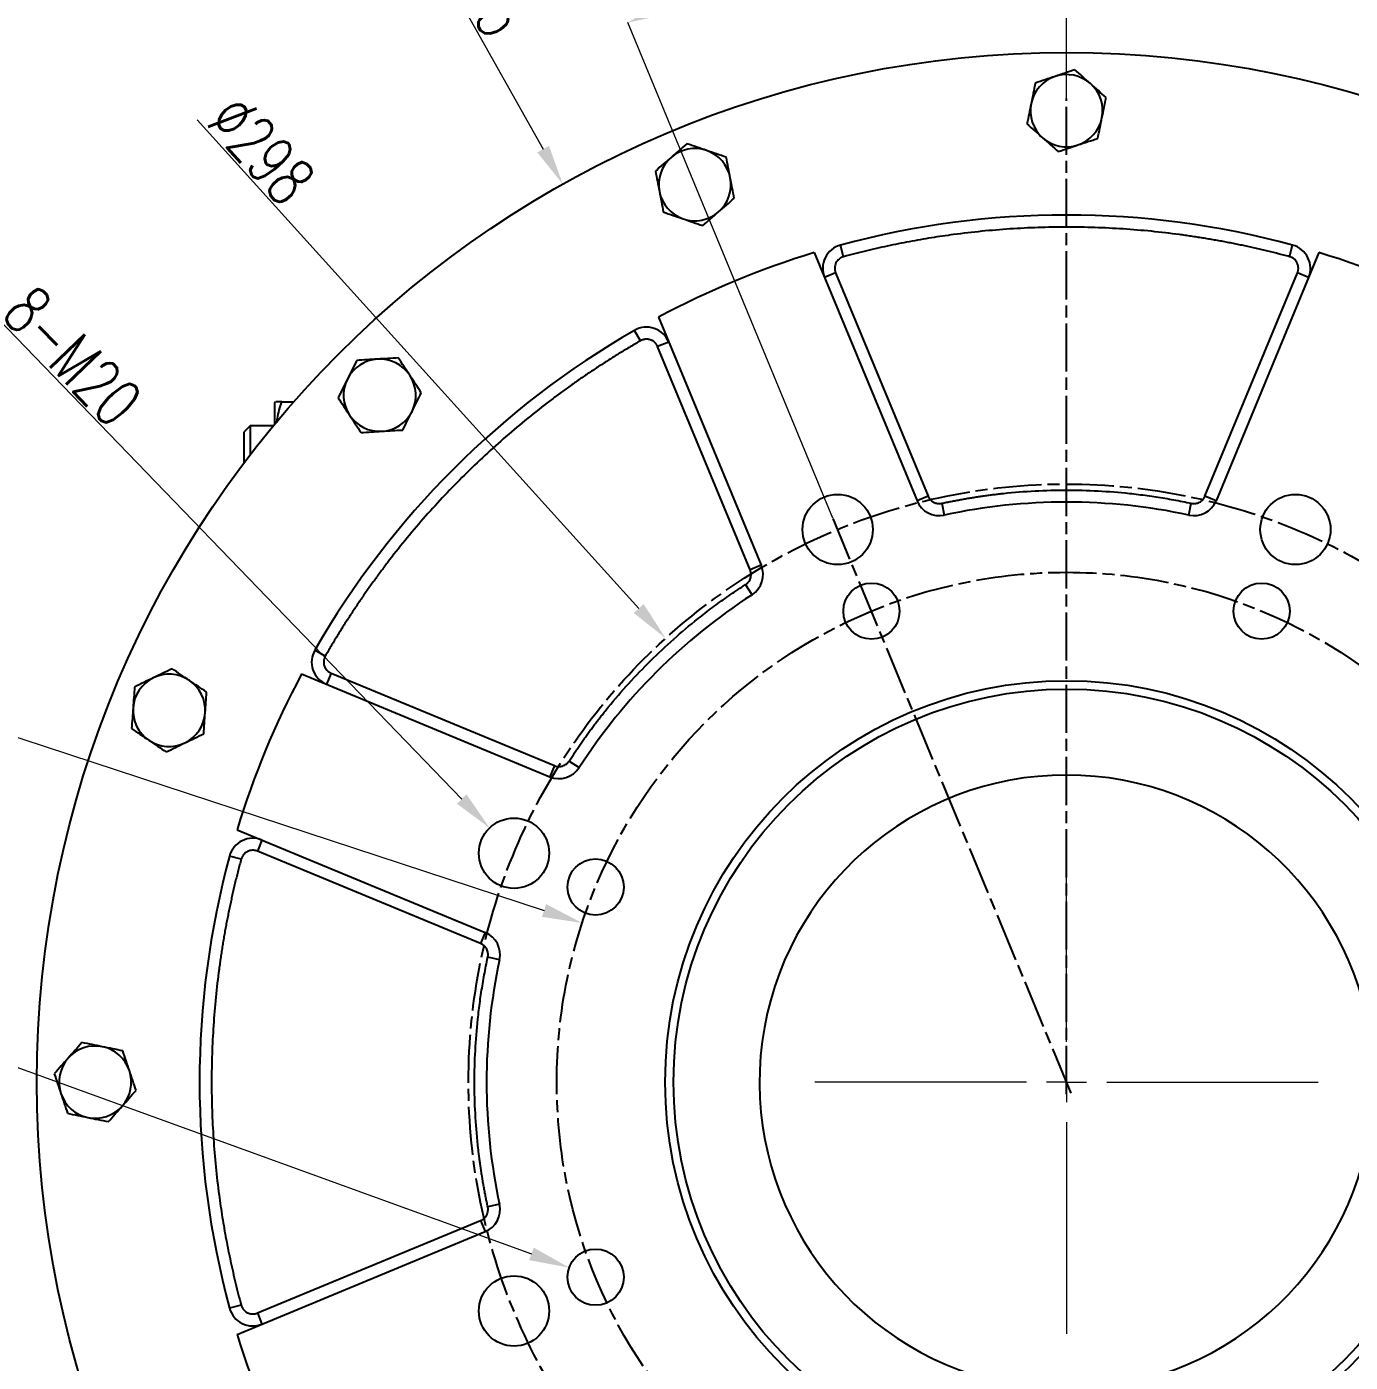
# Model space of a CAD drawing. Header units: millimetres. Extents: x 2003 to 4439, y 563 to 2285.
# Drawn here: x 3164.6 to 3494.3, y 1296.6 to 1629.3 of the extents above; entities that cross this region are included whole.
import ezdxf

# ---------------------------------------------------------------- set-up
doc = ezdxf.new("R2010")
doc.units = ezdxf.units.MM
doc.linetypes.add('AM_ISO08W050', pattern=[18, 12, -1.5, 3, -1.5])
for name, color, linetype, lineweight in [('10', 7, 'Continuous', 0), ('AM_5', 3, 'Continuous', 25), ('AM_7', 4, 'AM_ISO08W050', 25)]:
    doc.layers.add(name, color=color, linetype=linetype, lineweight=lineweight)
doc.styles.add('SLDTEXTSTYLE1', font='txt.shx', dxfattribs={"width": 0.7, "bigfont": 'gbcbig.shx'})
doc.dimstyles.new('SLDDIMSTYLE12$2', dxfattribs={"dimtxt": 12, "dimasz": 10, "dimexe": 0, "dimexo": 0.0625, "dimgap": 0.875, "dimtad": 1, "dimdec": 1, "dimlfac": 1.8, "dimrnd": 1e-09, "dimzin": 12, "dimdsep": 46, "dimtxsty": 'SLDTEXTSTYLE1', "dimcen": 0.09, "dimdle": 8.16, "dimclrd": 3, "dimclre": 3, "dimadec": 0, "dimazin": 3, "dimtfac": 1, "dimtdec": 1, "dimtofl": 0, "dimtmove": 0, "dimatfit": 3, "dimfxl": 0, "dimfrac": 2, "dimtolj": 1, "dimlwd": 5, "dimlwe": 5, "dimarcsym": 0})
doc.dimstyles.new('SLDDIMSTYLE12$3', dxfattribs={"dimtxt": 12, "dimasz": 10, "dimexe": 0, "dimexo": 0.0625, "dimgap": 0.875, "dimtad": 1, "dimdec": 1, "dimlfac": 1.8, "dimrnd": 1e-09, "dimzin": 12, "dimdsep": 46, "dimtxsty": 'SLDTEXTSTYLE1', "dimcen": 0.09, "dimdle": 8.16, "dimclrd": 3, "dimclre": 3, "dimadec": 0, "dimazin": 3, "dimtfac": 1, "dimtdec": 1, "dimtofl": 0, "dimtmove": 0, "dimatfit": 3, "dimfxl": 0, "dimfrac": 2, "dimtolj": 1, "dimlwd": 5, "dimlwe": 5, "dimarcsym": 0})

# ---------------------------------------------------------------- blocks, each defined once
blk = doc.blocks.new('SW_CENTERMARKSYMBOL_0')
at = {"layer": '10', "color": 0}
for p, q in [((0, 1), (0, 6.269)), ((0, 0), (0, 0.5)), ((-1, 0), (-6.269, 0)), ((0, 0), (-0.5, 0)), ((0, 0), (0, -0.5)), ((0, 0), (0.5, 0)), ((1, 0), (6.269, 0)), ((0, -1), (0, -6.269))]:
    blk.add_line(p, q, dxfattribs=at)
blk = doc.blocks.new('*D64')
at = {"layer": 'AM_5', "color": 3, "linetype": 'Continuous', "lineweight": 5, "transparency": 16777216}
blk.add_line((3264.2, 1650.61), (3293.27, 1598.8), dxfattribs=at)
at = {"layer": 'AM_5', "color": 3, "lineweight": 5, "transparency": 16777216}
for p, q in [((3423.57, 1366.38), (3423.75, 1366.38)), ((3423.66, 1366.29), (3423.66, 1366.47))]:
    blk.add_line(p, q, dxfattribs=at)
at = {"layer": 'AM_5', "color": 3, "transparency": 16777216}
blk.add_solid([(3294.72, 1599.62), (3291.81, 1597.99), (3298.16, 1590.08)], dxfattribs=at)
at = {"layer": 'Defpoints', "color": 0, "transparency": 16777216}
for p in [(3298.16, 1590.08), (3549.17, 1142.68)]:
    blk.add_point(p, dxfattribs=at)
at = {"layer": 'AM_5', "color": 0, "transparency": 16777216, "insert": (3277.47, 1641), "char_height": 12, "attachment_point": 5, "rotation": 299.2944, "style": 'SLDTEXTSTYLE1'}
blk.add_mtext('\\A1;∅513', dxfattribs=at)
blk = doc.blocks.new('*D65')
at = {"layer": 'AM_5', "color": 3, "linetype": 'Continuous', "lineweight": 5, "transparency": 16777216}
blk.add_line((3207.09, 1606.11), (3317.07, 1484.37), dxfattribs=at)
at = {"layer": 'AM_5', "color": 3, "lineweight": 5, "transparency": 16777216}
for p, q in [((3423.57, 1366.38), (3423.75, 1366.38)), ((3423.66, 1366.29), (3423.66, 1366.47))]:
    blk.add_line(p, q, dxfattribs=at)
at = {"layer": 'AM_5', "color": 3, "transparency": 16777216}
blk.add_solid([(3318.31, 1485.48), (3315.84, 1483.25), (3323.78, 1476.95)], dxfattribs=at)
at = {"layer": 'Defpoints', "color": 0, "transparency": 16777216}
for p in [(3323.78, 1476.95), (3523.55, 1255.82)]:
    blk.add_point(p, dxfattribs=at)
at = {"layer": 'AM_5', "color": 0, "transparency": 16777216, "insert": (3223.1, 1598.64), "char_height": 12, "attachment_point": 5, "rotation": 312.0952, "style": 'SLDTEXTSTYLE1'}
blk.add_mtext('\\A1;∅298', dxfattribs=at)
blk = doc.blocks.new('*D66')
at = {"layer": 'AM_5', "color": 3, "linetype": 'Continuous', "lineweight": 5, "transparency": 16777216}
blk.add_line((3157.34, 1556.62), (3272.98, 1436.89), dxfattribs=at)
at = {"layer": 'AM_5', "color": 3, "lineweight": 5, "transparency": 16777216}
for p, q in [((3285.91, 1423.4), (3286.09, 1423.4)), ((3286, 1423.31), (3286, 1423.49))]:
    blk.add_line(p, q, dxfattribs=at)
at = {"layer": 'AM_5', "color": 3, "transparency": 16777216}
blk.add_solid([(3274.18, 1438.05), (3271.78, 1435.73), (3279.93, 1429.7)], dxfattribs=at)
at = {"layer": 'Defpoints', "color": 0, "transparency": 16777216}
for p in [(3279.93, 1429.7), (3292.08, 1417.11)]:
    blk.add_point(p, dxfattribs=at)
at = {"layer": 'AM_5', "color": 0, "transparency": 16777216, "insert": (3176.02, 1547.17), "char_height": 12, "attachment_point": 5, "rotation": 314.0046, "style": 'SLDTEXTSTYLE1'}
blk.add_mtext('\\A1;8-M20', dxfattribs=at)
blk = doc.blocks.new('*D67')
at = {"layer": 'AM_5', "color": 3, "linetype": 'Continuous', "lineweight": 5, "transparency": 16777216}
blk.add_line((3110.86, 1469.12), (3293.5, 1409.13), dxfattribs=at)
at = {"layer": 'AM_5', "color": 3, "lineweight": 5, "transparency": 16777216}
for p, q in [((3423.57, 1366.38), (3423.75, 1366.38)), ((3423.66, 1366.29), (3423.66, 1366.47))]:
    blk.add_line(p, q, dxfattribs=at)
at = {"layer": 'AM_5', "color": 3, "transparency": 16777216}
blk.add_solid([(3294.02, 1410.72), (3292.98, 1407.55), (3303, 1406.01)], dxfattribs=at)
at = {"layer": 'Defpoints', "color": 0, "transparency": 16777216}
for p in [(3303, 1406.01), (3544.32, 1326.75)]:
    blk.add_point(p, dxfattribs=at)
at = {"layer": 'AM_5', "color": 0, "transparency": 16777216, "insert": (3128.47, 1470.58), "char_height": 12, "attachment_point": 5, "rotation": 341.8171, "style": 'SLDTEXTSTYLE1'}
blk.add_mtext('\\A1;∅254', dxfattribs=at)
blk = doc.blocks.new('*D68')
at = {"layer": 'AM_5', "color": 3, "linetype": 'Continuous', "lineweight": 5, "transparency": 16777216}
blk.add_line((3096.13, 1393.98), (3290.35, 1323.58), dxfattribs=at)
at = {"layer": 'AM_5', "color": 3, "lineweight": 5, "transparency": 16777216}
for p, q in [((3306.24, 1317.78), (3306.42, 1317.78)), ((3306.33, 1317.69), (3306.33, 1317.87))]:
    blk.add_line(p, q, dxfattribs=at)
at = {"layer": 'AM_5', "color": 3, "transparency": 16777216}
blk.add_solid([(3290.92, 1325.14), (3289.78, 1322.01), (3299.75, 1320.17)], dxfattribs=at)
at = {"layer": 'Defpoints', "color": 0, "transparency": 16777216}
for p in [(3299.75, 1320.17), (3312.91, 1315.4)]:
    blk.add_point(p, dxfattribs=at)
at = {"layer": 'AM_5', "color": 0, "transparency": 16777216, "insert": (3116.4, 1393.94), "char_height": 12, "attachment_point": 5, "rotation": 340.0749, "style": 'SLDTEXTSTYLE1'}
blk.add_mtext('\\A1;8-M16', dxfattribs=at)
blk = doc.blocks.new('*D57')
at = {"layer": 'AM_5', "color": 3, "lineweight": 5, "transparency": 16777216}
blk.add_line((3423.66, 1611.45), (3423.66, 1652.07), dxfattribs=at)
at = {"layer": 'AM_5', "color": 3, "linetype": 'Continuous', "lineweight": 5, "transparency": 16777216}
blk.add_line((3365.47, 1506.87), (3314.34, 1630.32), dxfattribs=at)
blk.add_arc((3423.66, 1366.38), 285.68, 92.0057, 110.4943, dxfattribs=at)
at = {"layer": 'AM_5', "color": 3, "transparency": 16777216}
for points in [[(3413.64, 1653.56), (3413.69, 1650.22), (3423.66, 1652.07)], [(3324.25, 1632.43), (3323.03, 1635.53), (3314.34, 1630.32)]]:
    blk.add_solid(points, dxfattribs=at)
at = {"layer": 'Defpoints', "color": 0, "transparency": 16777216}
for p in [(3386.37, 1649.62), (3423.66, 1611.38), (3365.49, 1506.81), (3423.66, 1363.38), (3424.81, 1363.61)]:
    blk.add_point(p, dxfattribs=at)
at = {"layer": 'AM_5', "color": 0, "transparency": 16777216, "insert": (3366.59, 1653.32), "char_height": 12, "attachment_point": 5, "rotation": 11.25, "style": 'SLDTEXTSTYLE1'}
blk.add_mtext('\\A1;22.5%%D', dxfattribs=at)

msp = doc.modelspace()

# ---------------------------------------------------------------- linework, layer by layer
at = {"color": 7, "linetype": 'Continuous', "lineweight": 25}
for p, q in [((3368.129, 1572.016), (3367.347, 1574.912)), ((3479.197, 1572.016), (3479.979, 1574.912)), ((3360.796, 1573.032), (3386.405, 1511.207)), ((3486.529, 1573.032), (3460.921, 1511.207)), ((3366.139, 1567.971), (3363.368, 1566.823)), ((3366.139, 1567.971), (3389.176, 1512.355)), ((3458.149, 1512.355), (3481.186, 1567.971)), ((3483.958, 1566.823), (3481.186, 1567.971)), ((3321.993, 1556.959), (3347.602, 1495.134)), ((3317.527, 1551.056), (3316.032, 1553.657)), ((3324.565, 1550.751), (3321.793, 1549.603)), ((3344.83, 1493.986), (3321.793, 1549.603)), ((3226.579, 1535.883), (3226.363, 1535.508)), ((3226.363, 1535.508), (3226.363, 1530.288)), ((3228.187, 1535.883), (3231.148, 1535.883)), ((3220.287, 1529.883), (3218.663, 1528.259)), ((3218.663, 1528.259), (3218.663, 1520.549)), ((3226.027, 1529.883), (3220.287, 1529.883)), ((3220.287, 1529.883), (3220.287, 1522.685)), ((3389.176, 1512.355), (3386.405, 1511.207)), ((3460.921, 1511.207), (3458.149, 1512.355)), ((3392.58, 1510.57), (3393.212, 1507.638)), ((3454.113, 1507.638), (3454.745, 1510.57)), ((3347.602, 1495.134), (3344.83, 1493.986)), ((3345.312, 1487.797), (3343.685, 1490.317)), ((3238.99, 1472.519), (3236.389, 1474.014)), ((3233.087, 1468.052), (3294.911, 1442.444)), ((3240.443, 1468.252), (3239.295, 1465.481)), ((3240.443, 1468.252), (3296.059, 1445.215)), ((3296.059, 1445.215), (3294.911, 1442.444)), ((3299.728, 1446.36), (3302.249, 1444.733)), ((3217.014, 1429.249), (3278.838, 1403.641)), ((3223.222, 1426.678), (3222.074, 1423.906)), ((3218.03, 1421.917), (3215.133, 1422.699)), ((3277.69, 1400.869), (3222.074, 1423.906)), ((3278.838, 1403.641), (3277.69, 1400.869)), ((3282.408, 1396.833), (3279.475, 1397.465)), ((3282.408, 1335.932), (3279.475, 1335.3)), ((3222.074, 1308.859), (3277.69, 1331.896)), ((3277.69, 1331.896), (3278.838, 1329.125)), ((3217.014, 1303.516), (3278.838, 1329.125)), ((3218.03, 1310.849), (3215.133, 1310.066)), ((3222.074, 1308.859), (3223.222, 1306.088))]:
    msp.add_line(p, q, dxfattribs=at)
for centre, radius in [((3423.663, 1366.383), 256.5), ((3366.643, 1504.041), 8.75), ((3480.683, 1504.041), 8.75), ((3375.062, 1483.715), 7), ((3472.264, 1483.715), 7), ((3423.663, 1366.383), 100), ((3423.663, 1366.383), 97.899), ((3286.005, 1423.402), 8.75), ((3306.33, 1414.983), 7), ((3306.33, 1317.782), 7), ((3286.005, 1309.363), 8.75)]:
    msp.add_circle(centre, radius, dxfattribs=at)
for centre, radius, start, end in [((3423.663, 1608.383), 9, 48.4664, 108.4664), ((3423.663, 1608.383), 9, 108.4664, 168.4664), ((3423.663, 1608.383), 9, 348.4664, 48.4664), ((3423.663, 1608.383), 9, 168.4664, 228.4664), ((3423.663, 1608.383), 9, 288.4664, 348.4664), ((3423.663, 1608.383), 9, 228.4664, 288.4664), ((3331.053, 1589.961), 9, 70.9664, 130.9664), ((3331.053, 1589.961), 9, 10.9664, 70.9664), ((3331.053, 1589.961), 9, 130.9664, 190.9664), ((3331.053, 1589.961), 9, 310.9664, 10.9664), ((3331.053, 1589.961), 9, 190.9664, 250.9664), ((3331.053, 1589.961), 9, 250.9664, 310.9664), ((3423.663, 1366.383), 216, 74.88705, 105.11295), ((3368.911, 1569.119), 6, 105.11295, 202.5), ((3478.415, 1569.119), 6, 337.5, 74.88705), ((3423.663, 1366.383), 216, 106.92076, 118.07924), ((3423.663, 1366.383), 216, 61.92076, 73.07924), ((3319.022, 1548.455), 6, 22.5, 119.88705), ((3423.663, 1366.383), 216, 119.88705, 150.11295), ((3252.543, 1537.502), 9, 93.4664, 153.4664), ((3252.543, 1537.502), 9, 33.4664, 93.4664), ((3252.543, 1537.502), 9, 153.4664, 213.4664), ((3252.543, 1537.502), 9, 333.4664, 33.4664), ((3252.543, 1537.502), 9, 213.4664, 273.4664), ((3252.543, 1537.502), 9, 273.4664, 333.4664), ((3391.948, 1513.503), 6, 202.5, 282.16507), ((3423.663, 1366.383), 144.5, 77.83493, 102.16507), ((3455.378, 1513.503), 6, 257.83493, 337.5), ((3342.059, 1492.838), 6, 302.83493, 22.5), ((3423.663, 1366.383), 144.5, 122.83493, 147.16507), ((3241.591, 1471.024), 6, 150.11295, 247.5), ((3200.084, 1458.992), 9, 55.9664, 115.9664), ((3423.663, 1366.383), 216, 151.92076, 163.07924), ((3200.084, 1458.992), 9, 115.9664, 175.9664), ((3200.084, 1458.992), 9, 355.9664, 55.9664), ((3200.084, 1458.992), 9, 175.9664, 235.9664), ((3200.084, 1458.992), 9, 295.9664, 355.9664), ((3200.084, 1458.992), 9, 235.9664, 295.9664), ((3297.207, 1447.987), 6, 247.5, 327.16507), ((3423.663, 1366.383), 76.5, 285.1554, 254.8446), ((3220.926, 1421.134), 6, 67.5, 164.88705), ((3423.663, 1366.383), 216, 164.88705, 195.11295), ((3276.542, 1398.097), 6, 347.83493, 67.5), ((3423.663, 1366.383), 144.5, 167.83493, 192.16507), ((3181.663, 1366.383), 9, 78.4664, 138.4664), ((3181.663, 1366.383), 9, 18.4664, 78.4664), ((3181.663, 1366.383), 9, 138.4664, 198.4664), ((3181.663, 1366.383), 9, 318.4664, 18.4664), ((3181.663, 1366.383), 9, 198.4664, 258.4664), ((3181.663, 1366.383), 9, 258.4664, 318.4664), ((3276.542, 1334.668), 6, 292.5, 12.16507), ((3220.926, 1311.631), 6, 195.11295, 292.5), ((3423.663, 1366.383), 216, 196.92076, 208.07924)]:
    msp.add_arc(centre, radius, start, end, dxfattribs=at)
for points, knots in [([(3425.741, 1618.565), (3424.926, 1618.293), (3424.108, 1618.02), (3422.466, 1617.472), (3421.641, 1617.196), (3420.812, 1616.919)], [0, 0, 0, 0, 0.5, 0.5, 1, 1, 1, 1]), ([(3429.63, 1615.12), (3428.976, 1615.699), (3428.325, 1616.276), (3427.029, 1617.424), (3426.384, 1617.995), (3425.741, 1618.565)], [0, 0, 0, 0, 0.5, 0.5, 1, 1, 1, 1]), ([(3415.883, 1615.273), (3415.712, 1614.432), (3415.539, 1613.587), (3415.193, 1611.891), (3415.019, 1611.039), (3414.845, 1610.182)], [0, 0, 0, 0, 0.5, 0.5, 1, 1, 1, 1]), ([(3420.812, 1616.919), (3419.983, 1616.642), (3419.158, 1616.367), (3417.516, 1615.818), (3416.698, 1615.545), (3415.883, 1615.273)], [0, 0, 0, 0, 0.5, 0.5, 1, 1, 1, 1]), ([(3433.52, 1611.674), (3432.877, 1612.244), (3432.232, 1612.815), (3430.936, 1613.963), (3430.285, 1614.54), (3429.63, 1615.12)], [0, 0, 0, 0, 0.5, 0.5, 1, 1, 1, 1]), ([(3432.481, 1606.583), (3432.656, 1607.44), (3432.83, 1608.292), (3433.176, 1609.988), (3433.348, 1610.833), (3433.52, 1611.674)], [0, 0, 0, 0, 0.5, 0.5, 1, 1, 1, 1]), ([(3414.845, 1610.182), (3414.67, 1609.325), (3414.496, 1608.473), (3414.15, 1606.777), (3413.977, 1605.933), (3413.806, 1605.091)], [0, 0, 0, 0, 0.5, 0.5, 1, 1, 1, 1]), ([(3413.806, 1605.091), (3414.449, 1604.521), (3415.094, 1603.95), (3416.39, 1602.802), (3417.041, 1602.225), (3417.695, 1601.646)], [0, 0, 0, 0, 0.5, 0.5, 1, 1, 1, 1]), ([(3431.442, 1601.492), (3431.614, 1602.334), (3431.786, 1603.178), (3432.132, 1604.874), (3432.306, 1605.727), (3432.481, 1606.583)], [0, 0, 0, 0, 0.5, 0.5, 1, 1, 1, 1]), ([(3417.695, 1601.646), (3418.35, 1601.066), (3419.001, 1600.489), (3420.297, 1599.341), (3420.942, 1598.77), (3421.585, 1598.2)], [0, 0, 0, 0, 0.5, 0.5, 1, 1, 1, 1]), ([(3426.514, 1599.846), (3427.343, 1600.123), (3428.168, 1600.398), (3429.81, 1600.947), (3430.627, 1601.22), (3431.442, 1601.492)], [0, 0, 0, 0, 0.5, 0.5, 1, 1, 1, 1]), ([(3329.076, 1600.164), (3328.428, 1599.601), (3327.777, 1599.036), (3326.47, 1597.901), (3325.813, 1597.33), (3325.153, 1596.757)], [0, 0, 0, 0, 0.5, 0.5, 1, 1, 1, 1]), ([(3333.989, 1598.469), (3333.162, 1598.755), (3332.34, 1599.038), (3330.703, 1599.603), (3329.889, 1599.884), (3329.076, 1600.164)], [0, 0, 0, 0, 0.5, 0.5, 1, 1, 1, 1]), ([(3338.901, 1596.775), (3338.089, 1597.055), (3337.274, 1597.336), (3335.637, 1597.901), (3334.815, 1598.184), (3333.989, 1598.469)], [0, 0, 0, 0, 0.5, 0.5, 1, 1, 1, 1]), ([(3421.585, 1598.2), (3422.4, 1598.472), (3423.217, 1598.745), (3424.859, 1599.294), (3425.684, 1599.569), (3426.514, 1599.846)], [0, 0, 0, 0, 0.5, 0.5, 1, 1, 1, 1]), ([(3325.153, 1596.757), (3324.493, 1596.184), (3323.836, 1595.614), (3322.529, 1594.479), (3321.878, 1593.914), (3321.229, 1593.351)], [0, 0, 0, 0, 0.5, 0.5, 1, 1, 1, 1]), ([(3339.889, 1591.674), (3339.723, 1592.532), (3339.557, 1593.386), (3339.228, 1595.085), (3339.064, 1595.931), (3338.901, 1596.775)], [0, 0, 0, 0, 0.5, 0.5, 1, 1, 1, 1]), ([(3321.229, 1593.351), (3321.393, 1592.507), (3321.557, 1591.661), (3321.886, 1589.961), (3322.051, 1589.108), (3322.218, 1588.249)], [0, 0, 0, 0, 0.5, 0.5, 1, 1, 1, 1]), ([(3340.878, 1586.572), (3340.714, 1587.416), (3340.55, 1588.262), (3340.221, 1589.961), (3340.055, 1590.815), (3339.889, 1591.674)], [0, 0, 0, 0, 0.5, 0.5, 1, 1, 1, 1]), ([(3322.218, 1588.249), (3322.384, 1587.391), (3322.55, 1586.537), (3322.879, 1584.837), (3323.043, 1583.991), (3323.206, 1583.148)], [0, 0, 0, 0, 0.5, 0.5, 1, 1, 1, 1]), ([(3336.954, 1583.166), (3337.614, 1583.739), (3338.271, 1584.309), (3339.578, 1585.444), (3340.229, 1586.009), (3340.878, 1586.572)], [0, 0, 0, 0, 0.5, 0.5, 1, 1, 1, 1]), ([(3323.206, 1583.148), (3324.018, 1582.868), (3324.833, 1582.587), (3326.47, 1582.022), (3327.292, 1581.739), (3328.118, 1581.454)], [0, 0, 0, 0, 0.5, 0.5, 1, 1, 1, 1]), ([(3328.118, 1581.454), (3328.945, 1581.168), (3329.767, 1580.885), (3331.404, 1580.32), (3332.218, 1580.039), (3333.03, 1579.759)], [0, 0, 0, 0, 0.5, 0.5, 1, 1, 1, 1]), ([(3333.03, 1579.759), (3333.679, 1580.322), (3334.33, 1580.887), (3335.637, 1582.022), (3336.294, 1582.592), (3336.954, 1583.166)], [0, 0, 0, 0, 0.5, 0.5, 1, 1, 1, 1]), ([(3479.197, 1572.016), (3478.722, 1572.143), (3477.773, 1572.397), (3476.347, 1572.766), (3474.919, 1573.125), (3473.489, 1573.475), (3472.056, 1573.814), (3470.622, 1574.144), (3469.186, 1574.463), (3467.748, 1574.773), (3466.307, 1575.072), (3464.865, 1575.362), (3463.421, 1575.641), (3461.975, 1575.911), (3460.526, 1576.17), (3459.076, 1576.42), (3457.624, 1576.66), (3456.17, 1576.889), (3454.713, 1577.109), (3453.255, 1577.319), (3449.951, 1577.771), (3444.791, 1578.372), (3437.762, 1578.955), (3430.718, 1579.305), (3423.663, 1579.421), (3416.608, 1579.305), (3409.564, 1578.955), (3402.534, 1578.372), (3396.936, 1577.719), (3392.758, 1577.135), (3389.992, 1576.711), (3387.234, 1576.251), (3384.482, 1575.755), (3381.738, 1575.223), (3379.002, 1574.654), (3376.272, 1574.05), (3373.55, 1573.41), (3370.834, 1572.735), (3369.031, 1572.256), (3368.129, 1572.016)], [0, 0, 0, 0, 0.01311647, 0.02622764, 0.03933414, 0.05243659, 0.06553563, 0.07863187, 0.09172595, 0.10481848, 0.1179101, 0.13100143, 0.14409311, 0.15718575, 0.17027998, 0.18337643, 0.19647574, 0.20957851, 0.22268538, 0.23579698, 0.24891392, 0.31171827, 0.37445488, 0.43719269, 0.50000064, 0.56280499, 0.6255416, 0.68827941, 0.75108736, 0.77600397, 0.8009035, 0.82579023, 0.85066846, 0.87554248, 0.9004166, 0.92529511, 0.95018232, 0.97508252, 1, 1, 1, 1]), ([(3368.129, 1572.016), (3368.07, 1571.999), (3367.953, 1571.965), (3367.782, 1571.901), (3367.616, 1571.828), (3367.455, 1571.745), (3367.299, 1571.652), (3367.148, 1571.549), (3366.884, 1571.345), (3366.54, 1570.997), (3366.2, 1570.454), (3365.977, 1569.852), (3365.905, 1569.321), (3365.914, 1568.894), (3365.955, 1568.576), (3366.028, 1568.266), (3366.102, 1568.07), (3366.139, 1567.971)], [0, 0, 0, 0, 0.0360698, 0.0718111, 0.1073556, 0.1428371, 0.1783902, 0.2141486, 0.2502438, 0.3750982, 0.500055, 0.6249094, 0.7498662, 0.8130613, 0.8763592, 0.9381541, 1, 1, 1, 1]), ([(3481.186, 1567.971), (3481.206, 1568.022), (3481.246, 1568.122), (3481.295, 1568.276), (3481.337, 1568.432), (3481.369, 1568.59), (3481.393, 1568.749), (3481.409, 1568.91), (3481.422, 1569.222), (3481.383, 1569.686), (3481.205, 1570.275), (3480.914, 1570.818), (3480.587, 1571.205), (3480.293, 1571.465), (3480.064, 1571.631), (3479.821, 1571.776), (3479.649, 1571.853), (3479.563, 1571.891)], [0, 0, 0, 0, 0.0345506, 0.0688551, 0.1030127, 0.1371244, 0.1712912, 0.2056137, 0.2401913, 0.3700531, 0.5000286, 0.6298904, 0.759866, 0.820149, 0.8799053, 0.9396756, 1, 1, 1, 1]), ([(3317.527, 1551.056), (3317.101, 1550.81), (3316.25, 1550.319), (3314.981, 1549.571), (3313.717, 1548.815), (3312.459, 1548.051), (3311.206, 1547.278), (3309.959, 1546.497), (3308.717, 1545.708), (3307.481, 1544.909), (3306.251, 1544.103), (3305.027, 1543.288), (3303.808, 1542.464), (3302.595, 1541.632), (3301.387, 1540.792), (3300.185, 1539.943), (3298.989, 1539.085), (3297.798, 1538.219), (3296.613, 1537.345), (3295.433, 1536.462), (3292.778, 1534.445), (3288.704, 1531.222), (3283.321, 1526.664), (3278.093, 1521.93), (3273.022, 1517.024), (3268.115, 1511.953), (3263.382, 1506.724), (3258.824, 1501.341), (3255.326, 1496.921), (3252.785, 1493.554), (3251.13, 1491.299), (3249.504, 1489.023), (3247.91, 1486.726), (3246.346, 1484.41), (3244.812, 1482.073), (3243.309, 1479.716), (3241.837, 1477.337), (3240.394, 1474.94), (3239.458, 1473.326), (3238.99, 1472.519)], [0, 0, 0, 0, 0.01311647, 0.02622764, 0.03933414, 0.05243659, 0.06553563, 0.07863187, 0.09172595, 0.10481848, 0.1179101, 0.13100143, 0.14409311, 0.15718575, 0.17027998, 0.18337643, 0.19647574, 0.20957851, 0.22268538, 0.23579698, 0.24891392, 0.31171827, 0.37445488, 0.43719269, 0.50000064, 0.56280499, 0.6255416, 0.68827941, 0.75108736, 0.77600397, 0.8009035, 0.82579023, 0.85066846, 0.87554248, 0.9004166, 0.92529511, 0.95018232, 0.97508252, 1, 1, 1, 1]), ([(3320.17, 1551.226), (3320.117, 1551.247), (3320.012, 1551.288), (3319.851, 1551.339), (3319.687, 1551.382), (3319.463, 1551.426), (3319.176, 1551.457), (3318.828, 1551.455), (3318.482, 1551.413), (3318.148, 1551.331), (3317.825, 1551.215), (3317.626, 1551.109), (3317.527, 1551.056)], [0, 0, 0, 0, 0.0617552, 0.123337, 0.1849425, 0.2467681, 0.3733135, 0.5000484, 0.6265939, 0.7533288, 0.8766174, 1, 1, 1, 1]), ([(3321.793, 1549.603), (3321.771, 1549.655), (3321.726, 1549.758), (3321.648, 1549.908), (3321.563, 1550.052), (3321.47, 1550.191), (3321.369, 1550.325), (3321.26, 1550.454), (3321.115, 1550.608), (3320.928, 1550.778), (3320.691, 1550.953), (3320.439, 1551.106), (3320.26, 1551.186), (3320.17, 1551.226)], [0, 0, 0, 0, 0.071978, 0.1433984, 0.2144858, 0.2854681, 0.3565741, 0.4280316, 0.5000648, 0.6256174, 0.7499758, 0.8743627, 1, 1, 1, 1]), ([(3246.812, 1546.172), (3246.428, 1545.403), (3246.043, 1544.632), (3245.27, 1543.083), (3244.881, 1542.305), (3244.491, 1541.523)], [0, 0, 0, 0, 0.5, 0.5, 1, 1, 1, 1]), ([(3251.999, 1546.486), (3251.126, 1546.433), (3250.258, 1546.381), (3248.53, 1546.276), (3247.67, 1546.224), (3246.812, 1546.172)], [0, 0, 0, 0, 0.5, 0.5, 1, 1, 1, 1]), ([(3257.185, 1546.8), (3256.328, 1546.748), (3255.468, 1546.696), (3253.74, 1546.591), (3252.871, 1546.539), (3251.999, 1546.486)], [0, 0, 0, 0, 0.5, 0.5, 1, 1, 1, 1]), ([(3260.051, 1542.465), (3259.569, 1543.195), (3259.089, 1543.92), (3258.134, 1545.365), (3257.659, 1546.084), (3257.185, 1546.8)], [0, 0, 0, 0, 0.5, 0.5, 1, 1, 1, 1]), ([(3244.491, 1541.523), (3244.1, 1540.741), (3243.712, 1539.963), (3242.938, 1538.414), (3242.553, 1537.643), (3242.17, 1536.874)], [0, 0, 0, 0, 0.5, 0.5, 1, 1, 1, 1]), ([(3262.916, 1538.131), (3262.443, 1538.847), (3261.967, 1539.566), (3261.013, 1541.011), (3260.533, 1541.736), (3260.051, 1542.465)], [0, 0, 0, 0, 0.5, 0.5, 1, 1, 1, 1]), ([(3260.595, 1533.482), (3260.986, 1534.264), (3261.374, 1535.042), (3262.148, 1536.591), (3262.533, 1537.362), (3262.916, 1538.131)], [0, 0, 0, 0, 0.5, 0.5, 1, 1, 1, 1]), ([(3228.187, 1535.883), (3227.704, 1535.883), (3226.792, 1535.883), (3226.686, 1535.883), (3226.637, 1535.883)], [0, 0, 0, 0, 0.5291087, 1, 1, 1, 1]), ([(3226.954, 1530.732), (3226.987, 1531.058), (3227.162, 1532.809), (3227.727, 1534.504), (3228.187, 1535.883)], [0, 0, 0, 0, 0.1865354, 1, 1, 1, 1]), ([(3242.17, 1536.874), (3242.643, 1536.157), (3243.119, 1535.439), (3244.073, 1533.994), (3244.553, 1533.269), (3245.035, 1532.539)], [0, 0, 0, 0, 0.5, 0.5, 1, 1, 1, 1]), ([(3245.035, 1532.539), (3245.517, 1531.81), (3245.997, 1531.085), (3246.952, 1529.64), (3247.427, 1528.921), (3247.9, 1528.205)], [0, 0, 0, 0, 0.5, 0.5, 1, 1, 1, 1]), ([(3258.274, 1528.833), (3258.658, 1529.602), (3259.043, 1530.373), (3259.816, 1531.922), (3260.204, 1532.7), (3260.595, 1533.482)], [0, 0, 0, 0, 0.5, 0.5, 1, 1, 1, 1]), ([(3247.9, 1528.205), (3248.758, 1528.257), (3249.618, 1528.309), (3251.346, 1528.413), (3252.214, 1528.466), (3253.087, 1528.519)], [0, 0, 0, 0, 0.5, 0.5, 1, 1, 1, 1]), ([(3253.087, 1528.519), (3253.96, 1528.572), (3254.828, 1528.624), (3256.556, 1528.729), (3257.416, 1528.781), (3258.274, 1528.833)], [0, 0, 0, 0, 0.5, 0.5, 1, 1, 1, 1]), ([(3389.176, 1512.355), (3389.199, 1512.303), (3389.244, 1512.2), (3389.321, 1512.05), (3389.406, 1511.906), (3389.499, 1511.766), (3389.6, 1511.632), (3389.709, 1511.504), (3389.855, 1511.35), (3390.042, 1511.18), (3390.278, 1511.004), (3390.53, 1510.852), (3390.71, 1510.772), (3390.8, 1510.731)], [0, 0, 0, 0, 0.071978, 0.1433984, 0.2144858, 0.2854681, 0.3565741, 0.4280316, 0.5000648, 0.6256174, 0.7499758, 0.8743627, 1, 1, 1, 1]), ([(3390.8, 1510.731), (3390.857, 1510.709), (3390.969, 1510.665), (3391.143, 1510.611), (3391.318, 1510.568), (3391.497, 1510.535), (3391.718, 1510.509), (3391.98, 1510.498), (3392.283, 1510.515), (3392.481, 1510.552), (3392.58, 1510.57)], [0, 0, 0, 0, 0.1003339, 0.2001392, 0.2997835, 0.3996366, 0.5000658, 0.6669297, 0.8330037, 1, 1, 1, 1]), ([(3392.58, 1510.57), (3392.972, 1510.654), (3393.756, 1510.821), (3394.933, 1511.059), (3396.112, 1511.289), (3397.293, 1511.508), (3398.475, 1511.718), (3399.659, 1511.918), (3400.845, 1512.109), (3402.032, 1512.29), (3403.22, 1512.461), (3404.41, 1512.622), (3405.602, 1512.774), (3406.795, 1512.917), (3410.192, 1513.294), (3415.811, 1513.744), (3423.663, 1513.952), (3431.514, 1513.744), (3437.476, 1513.266), (3441.554, 1512.799), (3443.766, 1512.512), (3445.973, 1512.191), (3448.174, 1511.838), (3450.371, 1511.45), (3452.562, 1511.031), (3454.017, 1510.724), (3454.745, 1510.57)], [0, 0, 0, 0, 0.019191, 0.038375, 0.0575535, 0.0767275, 0.0958985, 0.1150677, 0.1342364, 0.1534058, 0.1725772, 0.1917519, 0.2109312, 0.2301163, 0.2493085, 0.3746503, 0.5000008, 0.6253427, 0.7506932, 0.7863278, 0.8219423, 0.857545, 0.893144, 0.9287473, 0.9643633, 1, 1, 1, 1]), ([(3454.745, 1510.57), (3454.801, 1510.559), (3454.911, 1510.537), (3455.078, 1510.516), (3455.246, 1510.504), (3455.413, 1510.501), (3455.582, 1510.508), (3455.872, 1510.537), (3456.28, 1510.624), (3456.778, 1510.832), (3457.232, 1511.124), (3457.577, 1511.447), (3457.829, 1511.763), (3458.01, 1512.048), (3458.103, 1512.252), (3458.149, 1512.355)], [0, 0, 0, 0, 0.0405946, 0.0809396, 0.1211627, 0.1613926, 0.201758, 0.2423864, 0.3711543, 0.5000467, 0.6288146, 0.757707, 0.838616, 0.9190368, 1, 1, 1, 1]), ([(3343.685, 1490.317), (3343.732, 1490.349), (3343.826, 1490.411), (3343.959, 1490.515), (3344.086, 1490.624), (3344.206, 1490.741), (3344.321, 1490.865), (3344.506, 1491.09), (3344.732, 1491.44), (3344.937, 1491.94), (3345.053, 1492.467), (3345.068, 1492.94), (3345.022, 1493.341), (3344.949, 1493.671), (3344.87, 1493.881), (3344.83, 1493.986)], [0, 0, 0, 0, 0.0405946, 0.0809396, 0.1211627, 0.1613926, 0.201758, 0.2423864, 0.3711543, 0.5000467, 0.6288146, 0.757707, 0.838616, 0.9190368, 1, 1, 1, 1]), ([(3299.728, 1446.36), (3299.946, 1446.696), (3300.382, 1447.368), (3301.046, 1448.37), (3301.718, 1449.366), (3302.397, 1450.356), (3303.085, 1451.34), (3303.781, 1452.319), (3304.484, 1453.292), (3305.195, 1454.259), (3305.915, 1455.22), (3306.642, 1456.176), (3307.377, 1457.126), (3308.12, 1458.07), (3310.256, 1460.739), (3313.911, 1465.031), (3319.315, 1470.73), (3325.015, 1476.134), (3329.568, 1480.012), (3332.781, 1482.566), (3334.549, 1483.927), (3336.336, 1485.261), (3338.143, 1486.567), (3339.97, 1487.846), (3341.816, 1489.099), (3343.062, 1489.911), (3343.685, 1490.317)], [0, 0, 0, 0, 0.019191, 0.038375, 0.0575535, 0.0767275, 0.0958985, 0.1150677, 0.1342364, 0.1534058, 0.1725772, 0.1917519, 0.2109312, 0.2301163, 0.2493085, 0.3746503, 0.5000008, 0.6253427, 0.7506932, 0.7863278, 0.8219423, 0.857545, 0.893144, 0.9287473, 0.9643633, 1, 1, 1, 1]), ([(3238.99, 1472.519), (3238.96, 1472.465), (3238.901, 1472.358), (3238.825, 1472.192), (3238.759, 1472.023), (3238.704, 1471.851), (3238.66, 1471.675), (3238.626, 1471.496), (3238.584, 1471.164), (3238.587, 1470.674), (3238.73, 1470.05), (3238.998, 1469.467), (3239.322, 1469.041), (3239.631, 1468.745), (3239.885, 1468.55), (3240.155, 1468.382), (3240.347, 1468.295), (3240.443, 1468.252)], [0, 0, 0, 0, 0.0360698, 0.0718111, 0.1073556, 0.1428371, 0.1783902, 0.2141486, 0.2502438, 0.3750982, 0.500055, 0.6249094, 0.7498662, 0.8130613, 0.8763592, 0.9381541, 1, 1, 1, 1]), ([(3200.815, 1469.359), (3200.043, 1468.982), (3199.268, 1468.605), (3197.711, 1467.847), (3196.929, 1467.466), (3196.143, 1467.083)], [0, 0, 0, 0, 0.5, 0.5, 1, 1, 1, 1]), ([(3205.121, 1466.45), (3204.397, 1466.94), (3203.676, 1467.426), (3202.241, 1468.395), (3201.527, 1468.878), (3200.815, 1469.359)], [0, 0, 0, 0, 0.5, 0.5, 1, 1, 1, 1]), ([(3191.472, 1464.808), (3191.411, 1463.951), (3191.351, 1463.092), (3191.229, 1461.365), (3191.168, 1460.497), (3191.106, 1459.625)], [0, 0, 0, 0, 0.5, 0.5, 1, 1, 1, 1]), ([(3196.143, 1467.083), (3195.357, 1466.701), (3194.575, 1466.32), (3193.019, 1465.562), (3192.244, 1465.184), (3191.472, 1464.808)], [0, 0, 0, 0, 0.5, 0.5, 1, 1, 1, 1]), ([(3209.427, 1463.542), (3208.715, 1464.023), (3208.001, 1464.505), (3206.566, 1465.474), (3205.846, 1465.961), (3205.121, 1466.45)], [0, 0, 0, 0, 0.5, 0.5, 1, 1, 1, 1]), ([(3209.062, 1458.359), (3209.123, 1459.231), (3209.184, 1460.099), (3209.306, 1461.826), (3209.367, 1462.685), (3209.427, 1463.542)], [0, 0, 0, 0, 0.5, 0.5, 1, 1, 1, 1]), ([(3191.106, 1459.625), (3191.045, 1458.753), (3190.984, 1457.885), (3190.862, 1456.158), (3190.801, 1455.299), (3190.741, 1454.442)], [0, 0, 0, 0, 0.5, 0.5, 1, 1, 1, 1]), ([(3208.696, 1453.176), (3208.757, 1454.033), (3208.817, 1454.892), (3208.939, 1456.619), (3209, 1457.487), (3209.062, 1458.359)], [0, 0, 0, 0, 0.5, 0.5, 1, 1, 1, 1]), ([(3190.741, 1454.442), (3191.453, 1453.961), (3192.167, 1453.479), (3193.602, 1452.51), (3194.322, 1452.023), (3195.047, 1451.534)], [0, 0, 0, 0, 0.5, 0.5, 1, 1, 1, 1]), ([(3195.047, 1451.534), (3195.771, 1451.044), (3196.492, 1450.558), (3197.927, 1449.589), (3198.641, 1449.106), (3199.353, 1448.625)], [0, 0, 0, 0, 0.5, 0.5, 1, 1, 1, 1]), ([(3199.353, 1448.625), (3200.125, 1449.002), (3200.9, 1449.379), (3202.457, 1450.137), (3203.239, 1450.518), (3204.025, 1450.901)], [0, 0, 0, 0, 0.5, 0.5, 1, 1, 1, 1]), ([(3204.025, 1450.901), (3204.811, 1451.283), (3205.592, 1451.664), (3207.149, 1452.422), (3207.924, 1452.8), (3208.696, 1453.176)], [0, 0, 0, 0, 0.5, 0.5, 1, 1, 1, 1]), ([(3296.059, 1445.215), (3296.112, 1445.194), (3296.216, 1445.153), (3296.377, 1445.102), (3296.539, 1445.06), (3296.704, 1445.027), (3296.871, 1445.004), (3297.162, 1444.98), (3297.578, 1444.993), (3298.106, 1445.108), (3298.605, 1445.313), (3299.002, 1445.57), (3299.307, 1445.835), (3299.536, 1446.083), (3299.664, 1446.268), (3299.728, 1446.36)], [0, 0, 0, 0, 0.0405946, 0.0809396, 0.1211627, 0.1613926, 0.201758, 0.2423864, 0.3711543, 0.5000467, 0.6288146, 0.757707, 0.838616, 0.9190368, 1, 1, 1, 1]), ([(3222.074, 1423.906), (3222.017, 1423.929), (3221.904, 1423.973), (3221.729, 1424.027), (3221.553, 1424.071), (3221.375, 1424.103), (3221.195, 1424.125), (3221.013, 1424.135), (3220.678, 1424.134), (3220.193, 1424.069), (3219.592, 1423.846), (3219.049, 1423.506), (3218.668, 1423.129), (3218.414, 1422.785), (3218.253, 1422.508), (3218.121, 1422.218), (3218.06, 1422.017), (3218.03, 1421.917)], [0, 0, 0, 0, 0.0360698, 0.0718111, 0.1073556, 0.1428371, 0.1783902, 0.2141486, 0.2502438, 0.3750982, 0.500055, 0.6249094, 0.7498662, 0.8130613, 0.8763592, 0.9381541, 1, 1, 1, 1]), ([(3218.03, 1421.917), (3217.903, 1421.442), (3217.648, 1420.493), (3217.279, 1419.067), (3216.92, 1417.639), (3216.571, 1416.208), (3216.231, 1414.776), (3215.902, 1413.342), (3215.582, 1411.906), (3215.273, 1410.468), (3214.973, 1409.027), (3214.684, 1407.585), (3214.404, 1406.141), (3214.135, 1404.694), (3213.875, 1403.246), (3213.625, 1401.796), (3213.386, 1400.344), (3213.156, 1398.889), (3212.936, 1397.433), (3212.727, 1395.975), (3212.275, 1392.671), (3211.674, 1387.511), (3211.09, 1380.482), (3210.74, 1373.438), (3210.624, 1366.383), (3210.74, 1359.328), (3211.09, 1352.283), (3211.674, 1345.254), (3212.326, 1339.655), (3212.911, 1335.478), (3213.335, 1332.712), (3213.795, 1329.954), (3214.291, 1327.202), (3214.823, 1324.458), (3215.391, 1321.721), (3215.995, 1318.992), (3216.636, 1316.27), (3217.31, 1313.554), (3217.79, 1311.751), (3218.03, 1310.849)], [0, 0, 0, 0, 0.01311647, 0.02622764, 0.03933414, 0.05243659, 0.06553563, 0.07863187, 0.09172595, 0.10481848, 0.1179101, 0.13100143, 0.14409311, 0.15718575, 0.17027998, 0.18337643, 0.19647574, 0.20957851, 0.22268538, 0.23579698, 0.24891392, 0.31171827, 0.37445488, 0.43719269, 0.50000064, 0.56280499, 0.6255416, 0.68827941, 0.75108736, 0.77600397, 0.8009035, 0.82579023, 0.85066846, 0.87554248, 0.9004166, 0.92529511, 0.95018232, 0.97508252, 1, 1, 1, 1]), ([(3279.475, 1397.465), (3279.486, 1397.52), (3279.508, 1397.631), (3279.529, 1397.798), (3279.541, 1397.965), (3279.544, 1398.133), (3279.537, 1398.302), (3279.509, 1398.592), (3279.421, 1398.999), (3279.213, 1399.497), (3278.922, 1399.952), (3278.598, 1400.297), (3278.282, 1400.549), (3277.998, 1400.73), (3277.793, 1400.823), (3277.69, 1400.869)], [0, 0, 0, 0, 0.0405946, 0.0809396, 0.1211627, 0.1613926, 0.201758, 0.2423864, 0.3711543, 0.5000467, 0.6288146, 0.757707, 0.838616, 0.9190368, 1, 1, 1, 1]), ([(3279.475, 1335.3), (3279.391, 1335.692), (3279.224, 1336.476), (3278.986, 1337.653), (3278.757, 1338.832), (3278.537, 1340.013), (3278.327, 1341.195), (3278.127, 1342.379), (3277.937, 1343.564), (3277.756, 1344.751), (3277.585, 1345.94), (3277.423, 1347.13), (3277.271, 1348.321), (3277.129, 1349.515), (3276.752, 1352.912), (3276.302, 1358.531), (3276.093, 1366.382), (3276.302, 1374.234), (3276.779, 1380.196), (3277.246, 1384.273), (3277.533, 1386.486), (3277.854, 1388.693), (3278.208, 1390.894), (3278.596, 1393.09), (3279.014, 1395.282), (3279.321, 1396.737), (3279.475, 1397.465)], [0, 0, 0, 0, 0.019191, 0.038375, 0.0575535, 0.0767275, 0.0958985, 0.1150677, 0.1342364, 0.1534058, 0.1725772, 0.1917519, 0.2109312, 0.2301163, 0.2493085, 0.3746503, 0.5000008, 0.6253427, 0.7506932, 0.7863278, 0.8219423, 0.857545, 0.893144, 0.9287473, 0.9643633, 1, 1, 1, 1]), ([(3178.371, 1376.24), (3177.801, 1375.597), (3177.23, 1374.952), (3176.082, 1373.656), (3175.505, 1373.005), (3174.926, 1372.35)], [0, 0, 0, 0, 0.5, 0.5, 1, 1, 1, 1]), ([(3183.462, 1375.201), (3182.606, 1375.376), (3181.754, 1375.55), (3180.057, 1375.896), (3179.213, 1376.068), (3178.371, 1376.24)], [0, 0, 0, 0, 0.5, 0.5, 1, 1, 1, 1]), ([(3188.554, 1374.162), (3187.712, 1374.334), (3186.867, 1374.506), (3185.171, 1374.852), (3184.319, 1375.026), (3183.462, 1375.201)], [0, 0, 0, 0, 0.5, 0.5, 1, 1, 1, 1]), ([(3174.926, 1372.35), (3174.346, 1371.696), (3173.769, 1371.045), (3172.621, 1369.749), (3172.05, 1369.104), (3171.48, 1368.46)], [0, 0, 0, 0, 0.5, 0.5, 1, 1, 1, 1]), ([(3190.199, 1369.233), (3189.922, 1370.063), (3189.647, 1370.887), (3189.099, 1372.53), (3188.826, 1373.347), (3188.554, 1374.162)], [0, 0, 0, 0, 0.5, 0.5, 1, 1, 1, 1]), ([(3171.48, 1368.46), (3171.752, 1367.646), (3172.025, 1366.828), (3172.574, 1365.186), (3172.849, 1364.361), (3173.126, 1363.532)], [0, 0, 0, 0, 0.5, 0.5, 1, 1, 1, 1]), ([(3191.845, 1364.305), (3191.573, 1365.12), (3191.3, 1365.937), (3190.752, 1367.579), (3190.476, 1368.404), (3190.199, 1369.233)], [0, 0, 0, 0, 0.5, 0.5, 1, 1, 1, 1]), ([(3188.4, 1360.415), (3188.98, 1361.07), (3189.556, 1361.721), (3190.704, 1363.017), (3191.276, 1363.662), (3191.845, 1364.305)], [0, 0, 0, 0, 0.5, 0.5, 1, 1, 1, 1]), ([(3173.126, 1363.532), (3173.403, 1362.703), (3173.679, 1361.878), (3174.227, 1360.235), (3174.5, 1359.418), (3174.772, 1358.603)], [0, 0, 0, 0, 0.5, 0.5, 1, 1, 1, 1]), ([(3174.772, 1358.603), (3175.614, 1358.432), (3176.458, 1358.259), (3178.155, 1357.913), (3179.007, 1357.739), (3179.863, 1357.564)], [0, 0, 0, 0, 0.5, 0.5, 1, 1, 1, 1]), ([(3179.863, 1357.564), (3180.72, 1357.39), (3181.572, 1357.216), (3183.268, 1356.869), (3184.113, 1356.697), (3184.955, 1356.525)], [0, 0, 0, 0, 0.5, 0.5, 1, 1, 1, 1]), ([(3184.955, 1356.525), (3185.524, 1357.168), (3186.096, 1357.814), (3187.244, 1359.11), (3187.82, 1359.761), (3188.4, 1360.415)], [0, 0, 0, 0, 0.5, 0.5, 1, 1, 1, 1]), ([(3277.69, 1331.896), (3277.742, 1331.919), (3277.845, 1331.963), (3277.995, 1332.041), (3278.14, 1332.126), (3278.279, 1332.22), (3278.414, 1332.321), (3278.636, 1332.509), (3278.922, 1332.813), (3279.213, 1333.267), (3279.421, 1333.766), (3279.521, 1334.228), (3279.548, 1334.631), (3279.536, 1334.969), (3279.495, 1335.189), (3279.475, 1335.3)], [0, 0, 0, 0, 0.0405946, 0.0809396, 0.1211627, 0.1613926, 0.201758, 0.2423864, 0.3711543, 0.5000467, 0.6288146, 0.757707, 0.838616, 0.9190368, 1, 1, 1, 1]), ([(3218.03, 1310.849), (3218.045, 1310.794), (3218.076, 1310.686), (3218.135, 1310.527), (3218.201, 1310.372), (3218.303, 1310.167), (3218.453, 1309.92), (3218.667, 1309.646), (3218.912, 1309.398), (3219.181, 1309.183), (3219.469, 1308.999), (3219.675, 1308.906), (3219.778, 1308.859)], [0, 0, 0, 0, 0.0617552, 0.123337, 0.1849425, 0.2467681, 0.3733135, 0.5000484, 0.6265939, 0.7533288, 0.8766174, 1, 1, 1, 1]), ([(3219.778, 1308.859), (3219.83, 1308.838), (3219.935, 1308.797), (3220.096, 1308.746), (3220.258, 1308.704), (3220.422, 1308.671), (3220.589, 1308.648), (3220.757, 1308.634), (3220.968, 1308.628), (3221.221, 1308.64), (3221.512, 1308.683), (3221.798, 1308.754), (3221.982, 1308.824), (3222.074, 1308.859)], [0, 0, 0, 0, 0.07197804, 0.14339841, 0.2144858, 0.28546808, 0.35657412, 0.42803159, 0.50006485, 0.62561742, 0.74997578, 0.87436267, 1, 1, 1, 1])]:
    msp.add_open_spline(points, degree=3, knots=knots, dxfattribs=at)
msp.add_open_spline([(3479.563, 1571.891), (3479.503, 1571.915), (3479.383, 1571.962), (3479.259, 1571.998), (3479.197, 1572.016)], degree=3, dxfattribs=at)
at = {"layer": 'AM_7'}
for p, q in [((3423.663, 1363.383), (3423.663, 1611.383)), ((3424.811, 1363.611), (3365.495, 1506.812))]:
    msp.add_line(p, q, dxfattribs=at)
for radius in [149, 127]:
    msp.add_circle((3423.663, 1366.383), radius, dxfattribs=at)

# ---------------------------------------------------------------- block references
at = {"layer": '10', "xscale": 10, "yscale": 10, "zscale": 10}
msp.add_blockref('SW_CENTERMARKSYMBOL_0', (3423.663, 1366.383), dxfattribs=at)

# ---------------------------------------------------------------- dimensions: what is measured, and where the dimension line sits
at = {"layer": 'AM_5'}
for p1, p2, override, picture, middle in [((3549.167, 1142.684), (3298.158, 1590.081), {"dimlfac": 1, "dimpost": ''}, '*D64', (3271.478, 1637.635)), ((3523.547, 1255.82), (3323.778, 1476.945), {"dimlfac": 1}, '*D65', (3218.002, 1594.03)), ((3544.321, 1326.752), (3303.005, 1406.013), {"dimlfac": 1}, '*D67', (3126.322, 1464.045))]:
    dim = msp.add_diameter_dim_2p(p1=p1, p2=p2, dimstyle='SLDDIMSTYLE12$3', override=override, dxfattribs=at)
    dim.commit()
    dim.dimension.update_dxf_attribs({"geometry": picture, "text_midpoint": middle, "dimtype": 163})
dim = msp.add_angular_dim_2l(base=(3386.374, 1649.621), line1=((3424.811, 1363.611), (3365.495, 1506.812)), line2=((3423.663, 1363.383), (3423.663, 1611.383)), text='22.5%%D', dimstyle='SLDDIMSTYLE12$2', override={"dimlfac": 1, "dimpost": ''}, dxfattribs=at)
dim.commit()
dim.dimension.update_dxf_attribs({"geometry": '*D57', "text_midpoint": (3366.588, 1653.319)})
for p1, p2, text, picture, middle in [((3292.084, 1417.109), (3279.926, 1429.696), '8-M20', '*D66', (3171.079, 1542.392)), ((3312.911, 1315.396), (3299.749, 1320.167), '8-M16', '*D68', (3114.059, 1387.478))]:
    dim = msp.add_diameter_dim_2p(p1=p1, p2=p2, text=text, dimstyle='SLDDIMSTYLE12$3', override={"dimlfac": 1}, dxfattribs=at)
    dim.commit()
    dim.dimension.update_dxf_attribs({"geometry": picture, "text_midpoint": middle, "dimtype": 163})

doc.saveas('drawing.dxf')
